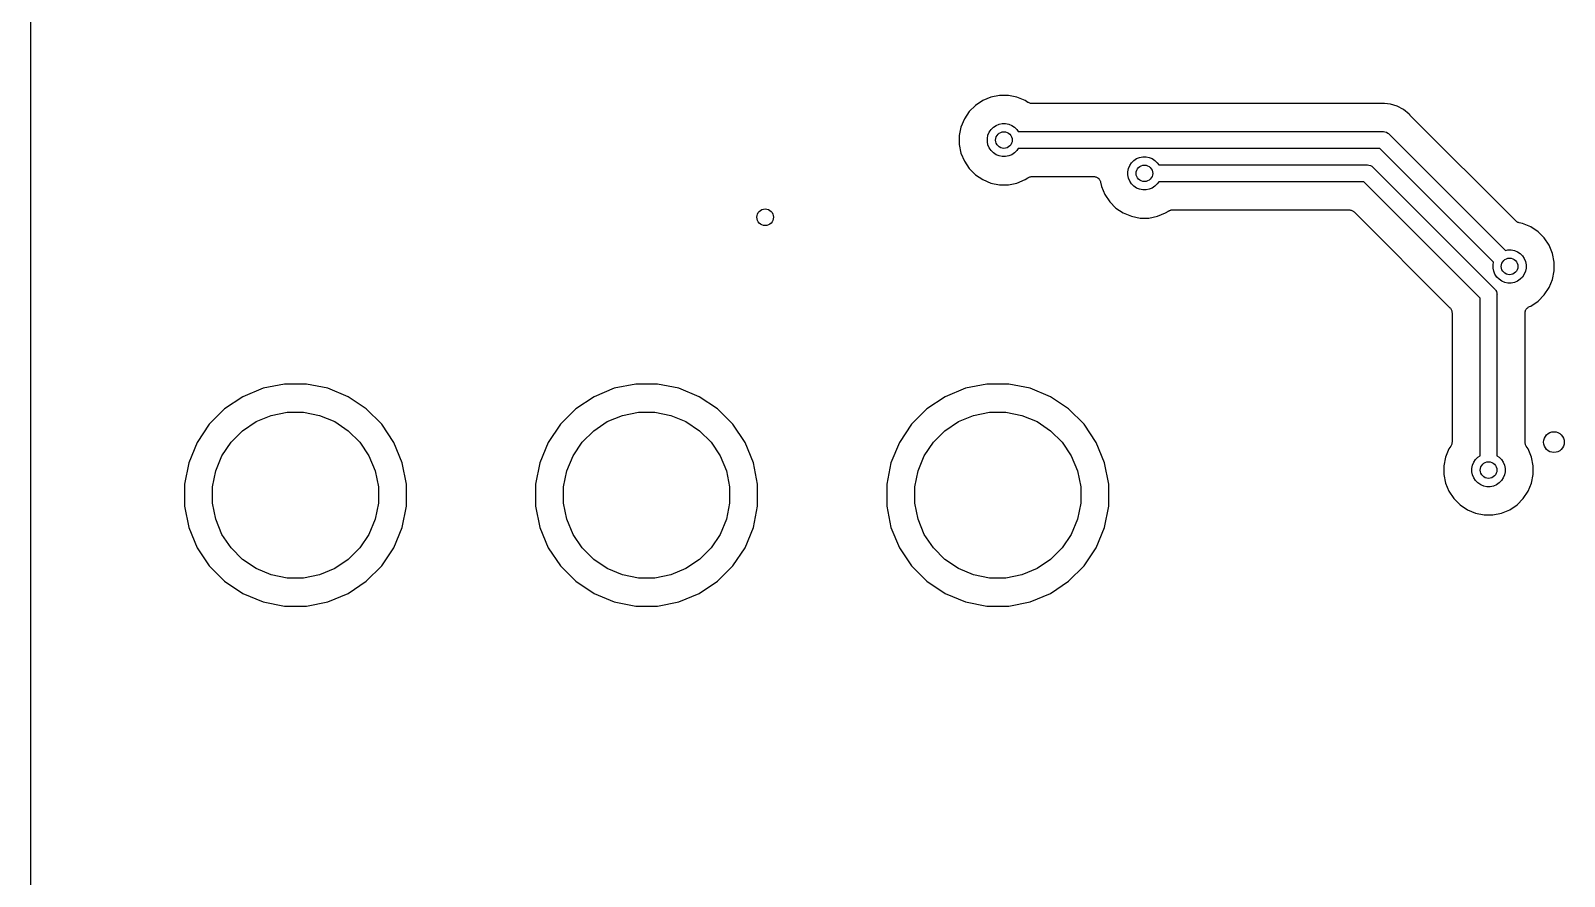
# Model space of a CAD drawing. Extents: x -66 to 211, y -177 to 13.
# Drawn here: x -14.94 to 12.8, y -63.28 to -47.99 of the extents above; entities that cross this region are included whole.
import ezdxf

# ---------------------------------------------------------------- set-up
doc = ezdxf.new("R2010")
doc.units = 0
doc.layers.add('BLACK', color=7, linetype='CONTINUOUS')

msp = doc.modelspace()

# ---------------------------------------------------------------- linework, layer by layer
at = {"layer": 'BLACK', "linetype": 'CONTINUOUS'}
for p, q in [((-14.9352, -130.289), (-14.9352, -13.0418)), ((2.14939, -49.3393), (2.03684, -49.4518)), ((2.28173, -49.2508), (2.14939, -49.3393)), ((2.42877, -49.1899), (2.28173, -49.2508)), ((2.58488, -49.1589), (2.42877, -49.1899)), ((2.74404, -49.1589), (2.58488, -49.1589)), ((2.90015, -49.1899), (2.74404, -49.1589)), ((3.04719, -49.2508), (2.90015, -49.1899)), ((3.09843, -49.2851), (3.04719, -49.2508)), ((3.10873, -49.2906), (3.09843, -49.2851)), ((3.11896, -49.2962), (3.10873, -49.2906)), ((3.11965, -49.2964), (3.11896, -49.2962)), ((3.12028, -49.2968), (3.11965, -49.2964)), ((3.13142, -49.3002), (3.12028, -49.2968)), ((3.14258, -49.3037), (3.13142, -49.3002)), ((3.1433, -49.3038), (3.14258, -49.3037)), ((3.14399, -49.304), (3.1433, -49.3038)), ((3.15559, -49.3052), (3.14399, -49.304)), ((3.16721, -49.3065), (3.15559, -49.3052)), ((3.16863, -49.3065), (3.16721, -49.3065)), ((3.16866, -49.3065), (3.16863, -49.3065)), ((3.16868, -49.3065), (3.16866, -49.3065)), ((3.16899, -49.3065), (3.16868, -49.3065)), ((9.4838, -49.3065), (3.16899, -49.3065)), ((9.48912, -49.306), (9.4838, -49.3065)), ((9.49448, -49.306), (9.48912, -49.306)), ((9.49625, -49.3059), (9.49448, -49.306)), ((9.52246, -49.3033), (9.49625, -49.3059)), ((9.54867, -49.3059), (9.52246, -49.3033)), ((9.54868, -49.3059), (9.54867, -49.3059)), ((9.65192, -49.316), (9.54868, -49.3059)), ((9.77641, -49.3538), (9.65192, -49.316)), ((9.89114, -49.4151), (9.77641, -49.3538)), ((1.94842, -49.5841), (1.88751, -49.7312)), ((2.03684, -49.4518), (1.94842, -49.5841)), ((9.99169, -49.4976), (9.89114, -49.4151)), ((10.0084, -49.518), (9.99169, -49.4976)), ((10.0122, -49.5218), (10.0084, -49.518)), ((10.0155, -49.526), (10.0122, -49.5218)), ((10.0168, -49.5273), (10.0155, -49.526)), ((11.9187, -51.4292), (10.0168, -49.5273)), ((1.88751, -49.7312), (1.85646, -49.8873)), ((1.85646, -49.8873), (1.85646, -50.0465)), ((2.36446, -49.9373), (2.37599, -49.8794)), ((2.37599, -49.8794), (2.3986, -49.8248)), ((2.3986, -49.8248), (2.43143, -49.7756)), ((2.43143, -49.7756), (2.47322, -49.7339)), ((2.47322, -49.7339), (2.52236, -49.701)), ((2.52236, -49.701), (2.57695, -49.6784)), ((2.57695, -49.6784), (2.63491, -49.6669)), ((2.63491, -49.6669), (2.69401, -49.6669)), ((2.69401, -49.6669), (2.75197, -49.6784)), ((2.75197, -49.6784), (2.80656, -49.701)), ((2.80656, -49.701), (2.8557, -49.7339)), ((2.8557, -49.7339), (2.89749, -49.7756)), ((2.89749, -49.7756), (2.92344, -49.8145)), ((2.92344, -49.8145), (9.51499, -49.8145)), ((9.51499, -49.8145), (9.52246, -49.8137)), ((9.52246, -49.8137), (9.52993, -49.8145)), ((9.52993, -49.8145), (9.52994, -49.8145)), ((9.52994, -49.8145), (9.55234, -49.8167)), ((9.55234, -49.8167), (9.58106, -49.8254)), ((9.58106, -49.8254), (9.60754, -49.8396)), ((9.60754, -49.8396), (9.6183, -49.8484)), ((9.6183, -49.8484), (9.63074, -49.8586)), ((9.63074, -49.8586), (9.63551, -49.8644)), ((9.63551, -49.8644), (11.7331, -51.962)), ((1.85646, -50.0465), (1.88751, -50.2026)), ((2.36446, -49.9964), (2.36446, -49.9373)), ((2.37599, -50.0544), (2.36446, -49.9964)), ((2.3986, -50.109), (2.37599, -50.0544)), ((2.43143, -50.1581), (2.3986, -50.109)), ((2.47322, -50.1999), (2.43143, -50.1581)), ((2.89749, -50.1581), (2.8557, -50.1999)), ((2.92344, -50.1193), (2.89749, -50.1581)), ((9.45933, -50.1193), (2.92344, -50.1193)), ((11.5176, -52.1775), (9.45933, -50.1193)), ((1.88751, -50.2026), (1.94842, -50.3496)), ((1.94842, -50.3496), (2.03684, -50.4819)), ((2.52236, -50.2327), (2.47322, -50.1999)), ((2.57695, -50.2554), (2.52236, -50.2327)), ((2.63491, -50.2669), (2.57695, -50.2554)), ((2.69401, -50.2669), (2.63491, -50.2669)), ((2.75197, -50.2554), (2.69401, -50.2669)), ((2.80656, -50.2327), (2.75197, -50.2554)), ((2.8557, -50.1999), (2.80656, -50.2327)), ((4.91599, -50.4818), (4.9386, -50.4272)), ((4.9386, -50.4272), (4.97143, -50.378)), ((4.97143, -50.378), (5.01322, -50.3363)), ((5.01322, -50.3363), (5.06236, -50.3034)), ((5.06236, -50.3034), (5.11695, -50.2808)), ((5.11695, -50.2808), (5.17491, -50.2693)), ((5.17491, -50.2693), (5.23401, -50.2693)), ((5.23401, -50.2693), (5.29197, -50.2808)), ((5.29197, -50.2808), (5.34656, -50.3034)), ((5.34656, -50.3034), (5.3957, -50.3363)), ((5.3957, -50.3363), (5.43749, -50.378)), ((5.43749, -50.378), (5.46344, -50.4169)), ((5.46344, -50.4169), (9.22583, -50.4169)), ((9.22583, -50.4169), (9.23331, -50.4161)), ((9.23331, -50.4161), (9.24078, -50.4169)), ((9.24078, -50.4169), (9.24079, -50.4169)), ((9.24079, -50.4169), (9.26318, -50.4191)), ((9.26318, -50.4191), (9.29191, -50.4278)), ((9.29191, -50.4278), (9.31619, -50.4408)), ((9.31619, -50.4408), (9.31838, -50.442)), ((9.31838, -50.442), (9.33546, -50.456)), ((9.33546, -50.456), (9.34159, -50.461)), ((9.34159, -50.461), (9.34636, -50.4668)), ((9.34636, -50.4668), (11.5299, -52.6504)), ((2.03684, -50.4819), (2.14939, -50.5945)), ((2.14939, -50.5945), (2.28173, -50.6829)), ((2.28173, -50.6829), (2.42877, -50.7438)), ((2.42877, -50.7438), (2.58488, -50.7749)), ((2.74404, -50.7749), (2.90015, -50.7438)), ((2.90015, -50.7438), (3.04719, -50.6829)), ((3.04719, -50.6829), (3.09843, -50.6487)), ((3.09843, -50.6487), (3.09869, -50.6485)), ((3.09869, -50.6485), (3.09871, -50.6485)), ((3.09871, -50.6485), (3.09872, -50.6485)), ((3.09872, -50.6485), (3.09991, -50.6477)), ((3.09991, -50.6477), (3.11031, -50.6423)), ((3.11031, -50.6423), (3.12059, -50.6369)), ((3.12059, -50.6369), (3.12128, -50.6367)), ((3.12128, -50.6367), (3.12193, -50.6363)), ((3.12193, -50.6363), (3.13316, -50.6331)), ((3.13316, -50.6331), (3.14432, -50.6297)), ((3.14432, -50.6297), (3.14504, -50.6296)), ((3.14504, -50.6296), (3.14574, -50.6294)), ((3.14574, -50.6294), (3.15738, -50.6284)), ((3.15738, -50.6284), (3.16899, -50.6273)), ((3.16899, -50.6273), (4.28794, -50.6273)), ((4.28794, -50.6273), (4.28868, -50.6273)), ((4.28868, -50.6273), (4.28872, -50.6273)), ((4.28872, -50.6273), (4.28875, -50.6273)), ((4.28875, -50.6273), (4.28971, -50.6273)), ((4.28971, -50.6273), (4.30152, -50.6286)), ((4.30152, -50.6286), (4.31337, -50.6299)), ((4.31337, -50.6299), (4.31385, -50.63)), ((4.31385, -50.63), (4.31435, -50.6301)), ((4.31435, -50.6301), (4.32568, -50.6337)), ((4.32568, -50.6337), (4.33705, -50.6372)), ((4.33705, -50.6372), (4.33749, -50.6374)), ((4.33749, -50.6374), (4.33797, -50.6375)), ((4.33797, -50.6375), (4.34837, -50.6433)), ((4.34837, -50.6433), (4.35886, -50.6489)), ((4.35886, -50.6489), (4.35925, -50.6492)), ((4.35925, -50.6492), (4.35969, -50.6495)), ((4.35969, -50.6495), (4.36876, -50.6571)), ((4.36876, -50.6571), (4.37798, -50.6647)), ((4.37798, -50.6647), (4.3783, -50.6651)), ((4.3783, -50.6651), (4.37868, -50.6654)), ((4.37868, -50.6654), (4.38612, -50.6747)), ((4.38612, -50.6747), (4.39366, -50.6839)), ((4.39366, -50.6839), (4.39389, -50.6843)), ((4.39389, -50.6843), (4.39421, -50.6847)), ((4.39421, -50.6847), (4.39974, -50.6953)), ((4.39974, -50.6953), (4.40531, -50.7058)), ((4.40531, -50.7058), (4.40546, -50.7063)), ((4.40546, -50.7063), (4.40569, -50.7067)), ((4.40569, -50.7067), (4.40904, -50.7181)), ((4.40904, -50.7181), (4.4125, -50.7295)), ((4.4125, -50.7295), (4.42751, -50.805)), ((4.90446, -50.5397), (4.91599, -50.4818)), ((4.90446, -50.5988), (4.90446, -50.5397)), ((4.91599, -50.6568), (4.90446, -50.5988)), ((4.9386, -50.7114), (4.91599, -50.6568)), ((4.97143, -50.7605), (4.9386, -50.7114)), ((5.46344, -50.7217), (5.43749, -50.7605)), ((9.17018, -50.7217), (5.46344, -50.7217)), ((11.2751, -52.8266), (9.17018, -50.7217)), ((2.58488, -50.7749), (2.74404, -50.7749)), ((4.42751, -50.805), (4.48842, -50.952)), ((4.48842, -50.952), (4.57684, -51.0843)), ((5.01322, -50.8023), (4.97143, -50.7605)), ((5.06236, -50.8351), (5.01322, -50.8023)), ((5.11695, -50.8578), (5.06236, -50.8351)), ((5.17491, -50.8693), (5.11695, -50.8578)), ((5.23401, -50.8693), (5.17491, -50.8693)), ((5.29197, -50.8578), (5.23401, -50.8693)), ((5.34656, -50.8351), (5.29197, -50.8578)), ((5.3957, -50.8023), (5.34656, -50.8351)), ((5.43749, -50.7605), (5.3957, -50.8023)), ((4.57684, -51.0843), (4.68939, -51.1969)), ((4.68939, -51.1969), (4.82173, -51.2853)), ((4.82173, -51.2853), (4.96877, -51.3462)), ((5.44015, -51.3462), (5.58719, -51.2853)), ((5.58719, -51.2853), (5.63843, -51.2511)), ((5.63843, -51.2511), (5.63869, -51.2509)), ((5.63869, -51.2509), (5.63871, -51.2509)), ((5.63871, -51.2509), (5.63872, -51.2509)), ((5.63872, -51.2509), (5.63991, -51.2501)), ((5.63991, -51.2501), (5.65031, -51.2447)), ((5.65031, -51.2447), (5.66059, -51.2393)), ((5.66059, -51.2393), (5.66128, -51.2391)), ((5.66128, -51.2391), (5.66193, -51.2387)), ((5.66193, -51.2387), (5.67316, -51.2355)), ((5.67316, -51.2355), (5.68432, -51.2321)), ((5.68432, -51.2321), (5.68504, -51.232)), ((5.68504, -51.232), (5.68574, -51.2318)), ((5.68574, -51.2318), (5.69738, -51.2308)), ((5.69738, -51.2308), (5.70899, -51.2297)), ((5.70899, -51.2297), (8.90716, -51.2297)), ((8.90716, -51.2297), (8.90758, -51.2297)), ((8.90758, -51.2297), (8.9076, -51.2297)), ((8.9076, -51.2297), (8.90762, -51.2297)), ((8.90762, -51.2297), (8.90893, -51.2297)), ((8.90893, -51.2297), (8.9206, -51.231)), ((8.9206, -51.231), (8.93226, -51.2322)), ((8.93226, -51.2322), (8.9329, -51.2324)), ((8.9329, -51.2324), (8.93356, -51.2325)), ((8.93356, -51.2325), (8.94478, -51.236)), ((8.94478, -51.236), (8.95596, -51.2394)), ((8.95596, -51.2394), (8.95655, -51.2397)), ((8.95655, -51.2397), (8.95719, -51.24)), ((8.95719, -51.24), (8.9675, -51.2456)), ((8.9675, -51.2456), (8.97781, -51.2511)), ((8.97781, -51.2511), (8.97832, -51.2516)), ((8.97832, -51.2516), (8.97891, -51.2519)), ((8.97891, -51.2519), (8.98787, -51.2594)), ((8.98787, -51.2594), (8.99696, -51.2669)), ((8.99696, -51.2669), (10.7299, -52.9998)), ((4.96877, -51.3462), (5.12488, -51.3773)), ((5.12488, -51.3773), (5.28404, -51.3773)), ((5.28404, -51.3773), (5.44015, -51.3462)), ((11.9277, -51.4366), (11.9187, -51.4292)), ((11.9366, -51.4441), (11.9277, -51.4366)), ((11.9373, -51.4444), (11.9366, -51.4441)), ((11.9378, -51.4449), (11.9373, -51.4444)), ((11.9481, -51.4504), (11.9378, -51.4449)), ((11.9583, -51.456), (11.9481, -51.4504)), ((11.959, -51.4563), (11.9583, -51.456)), ((11.9597, -51.4566), (11.959, -51.4563)), ((11.9708, -51.46), (11.9597, -51.4566)), ((11.982, -51.4636), (11.9708, -51.46)), ((11.9834, -51.4638), (11.982, -51.4636)), ((11.9837, -51.4639), (11.9834, -51.4638)), ((11.9834, -51.4638), (11.9834, -51.4638)), ((11.9834, -51.4638), (11.9834, -51.4638)), ((12.0441, -51.4759), (11.9837, -51.4639)), ((12.1912, -51.5368), (12.0441, -51.4759)), ((12.3235, -51.6253), (12.1912, -51.5368)), ((12.4361, -51.7378), (12.3235, -51.6253)), ((12.5245, -51.8701), (12.4361, -51.7378)), ((11.7331, -51.962), (11.7789, -51.9529)), ((11.7789, -51.9529), (11.838, -51.9529)), ((11.838, -51.9529), (11.896, -51.9644)), ((11.896, -51.9644), (11.9506, -51.987)), ((11.9506, -51.987), (11.9997, -52.0199)), ((11.9997, -52.0199), (12.0415, -52.0616)), ((12.0415, -52.0616), (12.0743, -52.1108)), ((12.0743, -52.1108), (12.0969, -52.1654)), ((12.5854, -52.0172), (12.5245, -51.8701)), ((12.6165, -52.1733), (12.5854, -52.0172)), ((11.5085, -52.2233), (11.5176, -52.1775)), ((11.5085, -52.2824), (11.5085, -52.2233)), ((11.52, -52.3404), (11.5085, -52.2824)), ((11.5426, -52.395), (11.52, -52.3404)), ((11.5754, -52.4441), (11.5426, -52.395)), ((12.0743, -52.395), (12.0415, -52.4441)), ((12.0969, -52.3404), (12.0743, -52.395)), ((12.0969, -52.1654), (12.1085, -52.2233)), ((12.1085, -52.2824), (12.0969, -52.3404)), ((12.1085, -52.2233), (12.1085, -52.2824)), ((12.5854, -52.4886), (12.6165, -52.3325)), ((12.6165, -52.3325), (12.6165, -52.1733)), ((11.5299, -52.6504), (11.5357, -52.6551)), ((11.5357, -52.6551), (11.5405, -52.661)), ((11.5405, -52.661), (11.5405, -52.661)), ((11.5405, -52.661), (11.5548, -52.6784)), ((11.5548, -52.6784), (11.5613, -52.6906)), ((11.5613, -52.6906), (11.5689, -52.7048)), ((11.6172, -52.4859), (11.5754, -52.4441)), ((11.6664, -52.5187), (11.6172, -52.4859)), ((11.721, -52.5414), (11.6664, -52.5187)), ((11.7789, -52.5529), (11.721, -52.5414)), ((11.838, -52.5529), (11.7789, -52.5529)), ((11.896, -52.5414), (11.838, -52.5529)), ((11.9506, -52.5187), (11.896, -52.5414)), ((11.9997, -52.4859), (11.9506, -52.5187)), ((12.0415, -52.4441), (11.9997, -52.4859)), ((12.4361, -52.768), (12.5245, -52.6356)), ((12.5245, -52.6356), (12.5854, -52.4886)), ((11.2751, -55.6769), (11.2751, -52.8266)), ((11.5689, -52.7048), (11.5777, -52.7336)), ((11.5777, -52.7336), (11.5799, -52.7559)), ((11.5799, -52.7559), (11.5799, -52.756)), ((11.5799, -52.756), (11.5806, -52.7634)), ((11.5806, -52.7634), (11.5799, -52.7709)), ((11.5799, -52.7709), (11.5799, -55.6769)), ((12.1663, -52.9792), (12.1912, -52.9689)), ((12.1912, -52.9689), (12.3235, -52.8805)), ((12.3235, -52.8805), (12.4361, -52.768)), ((10.7299, -52.9998), (10.7302, -53.0001)), ((10.7302, -53.0001), (10.7302, -53.0001)), ((10.7302, -53.0001), (10.7302, -53.0001)), ((10.7302, -53.0001), (10.7311, -53.001)), ((10.7311, -53.001), (10.7384, -53.0102)), ((10.7384, -53.0102), (10.7458, -53.0193)), ((10.7458, -53.0193), (10.7462, -53.0199)), ((10.7462, -53.0199), (10.7466, -53.0204)), ((10.7466, -53.0204), (10.752, -53.0309)), ((10.752, -53.0309), (10.7575, -53.0412)), ((10.7575, -53.0412), (10.7577, -53.0418)), ((10.7577, -53.0418), (10.758, -53.0424)), ((10.758, -53.0424), (10.7613, -53.0537)), ((10.7613, -53.0537), (10.7646, -53.0649)), ((10.7646, -53.0649), (10.7647, -53.0656)), ((10.7647, -53.0656), (10.7649, -53.0662)), ((10.7649, -53.0662), (10.7659, -53.0779)), ((10.7659, -53.0779), (10.7671, -53.0896)), ((10.7671, -53.0896), (10.7671, -55.4313)), ((12.0879, -53.0948), (12.0892, -53.083)), ((12.0879, -53.0959), (12.0879, -53.0948)), ((12.0879, -53.0966), (12.0879, -53.0959)), ((12.0879, -53.0959), (12.0879, -53.0959)), ((12.0879, -53.0959), (12.0879, -53.0959)), ((12.0879, -55.4314), (12.0879, -53.0966)), ((12.0892, -53.083), (12.0904, -53.0713)), ((12.0904, -53.0713), (12.0906, -53.0707)), ((12.0906, -53.0702), (12.0942, -53.0588)), ((12.0906, -53.0707), (12.0906, -53.0702)), ((12.0942, -53.0588), (12.0977, -53.0476)), ((12.0977, -53.0476), (12.098, -53.0471)), ((12.098, -53.0471), (12.0981, -53.0465)), ((12.0981, -53.0465), (12.1038, -53.0362)), ((12.1038, -53.0362), (12.1094, -53.0257)), ((12.1094, -53.0257), (12.1098, -53.0253)), ((12.1098, -53.0253), (12.1101, -53.0248)), ((12.1101, -53.0248), (12.1177, -53.0157)), ((12.1177, -53.0157), (12.1252, -53.0066)), ((12.1252, -53.0066), (12.1256, -53.0063)), ((12.1256, -53.0063), (12.126, -53.0058)), ((12.126, -53.0058), (12.1353, -52.9984)), ((12.1353, -52.9984), (12.1444, -52.9909)), ((12.1444, -52.9909), (12.1449, -52.9907)), ((12.1449, -52.9907), (12.1453, -52.9903)), ((12.1453, -52.9903), (12.1558, -52.9848)), ((12.1558, -52.9848), (12.1663, -52.9792)), ((-11.0984, -54.6085), (-11.4273, -54.8283)), ((-10.733, -54.4572), (-11.0984, -54.6085)), ((-10.3451, -54.38), (-10.733, -54.4572)), ((-9.94953, -54.38), (-10.3451, -54.38)), ((-9.56159, -54.4572), (-9.94953, -54.38)), ((-9.19615, -54.6085), (-9.56159, -54.4572)), ((-8.86728, -54.8283), (-9.19615, -54.6085)), ((-4.74845, -54.6085), (-5.07733, -54.8283)), ((-4.38301, -54.4572), (-4.74845, -54.6085)), ((-3.99507, -54.38), (-4.38301, -54.4572)), ((-3.59953, -54.38), (-3.99507, -54.38)), ((-3.21159, -54.4572), (-3.59953, -54.38)), ((-2.84615, -54.6085), (-3.21159, -54.4572)), ((-2.51728, -54.8283), (-2.84615, -54.6085)), ((1.60155, -54.6085), (1.27267, -54.8283)), ((1.96699, -54.4572), (1.60155, -54.6085)), ((2.35493, -54.38), (1.96699, -54.4572)), ((2.75047, -54.38), (2.35493, -54.38)), ((3.13841, -54.4572), (2.75047, -54.38)), ((3.50385, -54.6085), (3.13841, -54.4572)), ((3.83272, -54.8283), (3.50385, -54.6085)), ((-11.4273, -54.8283), (-11.707, -55.108)), ((-10.5848, -54.9456), (-10.295, -54.888)), ((-10.295, -54.888), (-9.99956, -54.888)), ((-9.99956, -54.888), (-9.70977, -54.9456)), ((-8.58758, -55.108), (-8.86728, -54.8283)), ((-5.07733, -54.8283), (-5.35702, -55.108)), ((-4.23483, -54.9456), (-3.94504, -54.888)), ((-3.94504, -54.888), (-3.64956, -54.888)), ((-3.64956, -54.888), (-3.35977, -54.9456)), ((-2.23758, -55.108), (-2.51728, -54.8283)), ((1.27267, -54.8283), (0.99298, -55.108)), ((2.11517, -54.9456), (2.40496, -54.888)), ((2.40496, -54.888), (2.70044, -54.888)), ((2.70044, -54.888), (2.99023, -54.9456)), ((4.11241, -55.108), (3.83272, -54.8283)), ((-11.707, -55.108), (-11.9268, -55.4369)), ((-11.1035, -55.2229), (-10.8578, -55.0587)), ((-10.8578, -55.0587), (-10.5848, -54.9456)), ((-9.70977, -54.9456), (-9.43678, -55.0587)), ((-9.43678, -55.0587), (-9.19111, -55.2229)), ((-8.36783, -55.4369), (-8.58758, -55.108)), ((-5.35702, -55.108), (-5.57676, -55.4369)), ((-4.75349, -55.2229), (-4.50782, -55.0587)), ((-4.50782, -55.0587), (-4.23483, -54.9456)), ((-3.35977, -54.9456), (-3.08678, -55.0587)), ((-3.08678, -55.0587), (-2.84111, -55.2229)), ((-2.01783, -55.4369), (-2.23758, -55.108)), ((0.99298, -55.108), (0.77324, -55.4369)), ((1.59651, -55.2229), (1.84218, -55.0587)), ((1.84218, -55.0587), (2.11517, -54.9456)), ((2.99023, -54.9456), (3.26322, -55.0587)), ((3.26322, -55.0587), (3.50889, -55.2229)), ((4.33216, -55.4369), (4.11241, -55.108)), ((-11.9268, -55.4369), (-12.0781, -55.8023)), ((-11.4766, -55.6775), (-11.3124, -55.4318)), ((-11.3124, -55.4318), (-11.1035, -55.2229)), ((-9.19111, -55.2229), (-8.98217, -55.4318)), ((-8.98217, -55.4318), (-8.81802, -55.6775)), ((-8.21647, -55.8023), (-8.36783, -55.4369)), ((-5.57676, -55.4369), (-5.72813, -55.8023)), ((-5.12658, -55.6775), (-4.96243, -55.4318)), ((-4.96243, -55.4318), (-4.75349, -55.2229)), ((-2.84111, -55.2229), (-2.63217, -55.4318)), ((-2.63217, -55.4318), (-2.46802, -55.6775)), ((-1.86647, -55.8023), (-2.01783, -55.4369)), ((0.77324, -55.4369), (0.62187, -55.8023)), ((1.22342, -55.6775), (1.38757, -55.4318)), ((1.38757, -55.4318), (1.59651, -55.2229)), ((3.50889, -55.2229), (3.71783, -55.4318)), ((3.71783, -55.4318), (3.88198, -55.6775)), ((4.48353, -55.8023), (4.33216, -55.4369)), ((10.7643, -55.4578), (10.7607, -55.4689)), ((10.7644, -55.457), (10.7643, -55.4578)), ((10.7646, -55.4563), (10.7644, -55.457)), ((10.7657, -55.4448), (10.7646, -55.4563)), ((10.767, -55.4331), (10.7657, -55.4448)), ((10.7671, -55.4317), (10.767, -55.4331)), ((10.7671, -55.4313), (10.7671, -55.4317)), ((10.7671, -55.4317), (10.7671, -55.4317)), ((10.7671, -55.4317), (10.7671, -55.4317)), ((12.089, -55.443), (12.0879, -55.4314)), ((12.09, -55.4546), (12.089, -55.443)), ((12.0902, -55.4553), (12.09, -55.4546)), ((12.0903, -55.456), (12.0902, -55.4553)), ((12.0936, -55.4672), (12.0903, -55.456)), ((-11.5897, -55.9505), (-11.4766, -55.6775)), ((-8.81802, -55.6775), (-8.70494, -55.9505)), ((-5.23966, -55.9505), (-5.12658, -55.6775)), ((-2.46802, -55.6775), (-2.35494, -55.9505)), ((1.11034, -55.9505), (1.22342, -55.6775)), ((3.88198, -55.6775), (3.99506, -55.9505)), ((10.6505, -55.7002), (10.6195, -55.8563)), ((10.7114, -55.5531), (10.6505, -55.7002)), ((10.7457, -55.5019), (10.7114, -55.5531)), ((10.7512, -55.4916), (10.7457, -55.5019)), ((10.7568, -55.4814), (10.7512, -55.4916)), ((10.757, -55.4807), (10.7568, -55.4814)), ((10.7574, -55.4801), (10.757, -55.4807)), ((10.7607, -55.4689), (10.7574, -55.4801)), ((11.1944, -55.7446), (11.2362, -55.7029)), ((11.2362, -55.7029), (11.2751, -55.6769)), ((11.5799, -55.6769), (11.6187, -55.7029)), ((11.6187, -55.7029), (11.6605, -55.7446)), ((12.0969, -55.4784), (12.0936, -55.4672)), ((12.0972, -55.4791), (12.0969, -55.4784)), ((12.0974, -55.4797), (12.0972, -55.4791)), ((12.1029, -55.49), (12.0974, -55.4797)), ((12.1083, -55.5004), (12.1029, -55.49)), ((12.1091, -55.5016), (12.1083, -55.5004)), ((12.1093, -55.5019), (12.1091, -55.5016)), ((12.1091, -55.5016), (12.1091, -55.5016)), ((12.1091, -55.5016), (12.1091, -55.5016)), ((12.1435, -55.5531), (12.1093, -55.5019)), ((12.2044, -55.7002), (12.1435, -55.5531)), ((12.2355, -55.8563), (12.2044, -55.7002)), ((-12.0781, -55.8023), (-12.1553, -56.1902)), ((-11.6473, -56.2403), (-11.5897, -55.9505)), ((-8.70494, -55.9505), (-8.6473, -56.2403)), ((-8.1393, -56.1902), (-8.21647, -55.8023)), ((-5.72813, -55.8023), (-5.8053, -56.1902)), ((-5.2973, -56.2403), (-5.23966, -55.9505)), ((-2.35494, -55.9505), (-2.2973, -56.2403)), ((-1.7893, -56.1902), (-1.86647, -55.8023)), ((0.62187, -55.8023), (0.5447, -56.1902)), ((1.0527, -56.2403), (1.11034, -55.9505)), ((3.99506, -55.9505), (4.0527, -56.2403)), ((4.5607, -56.1902), (4.48353, -55.8023)), ((10.6195, -55.8563), (10.6195, -56.0155)), ((10.6195, -56.0155), (10.6505, -56.1716)), ((11.1275, -55.9063), (11.139, -55.8484)), ((11.1275, -55.9654), (11.1275, -55.9063)), ((11.139, -56.0234), (11.1275, -55.9654)), ((11.139, -55.8484), (11.1616, -55.7938)), ((11.1616, -55.7938), (11.1944, -55.7446)), ((11.6605, -55.7446), (11.6933, -55.7938)), ((11.6933, -55.7938), (11.7159, -55.8484)), ((11.7159, -55.8484), (11.7275, -55.9063)), ((11.7275, -55.9654), (11.7159, -56.0234)), ((11.7275, -55.9063), (11.7275, -55.9654)), ((12.2044, -56.1716), (12.2355, -56.0155)), ((12.2355, -56.0155), (12.2355, -55.8563)), ((-12.1553, -56.1902), (-12.1553, -56.5858)), ((-11.6473, -56.5357), (-11.6473, -56.2403)), ((-8.6473, -56.2403), (-8.6473, -56.5357)), ((-8.1393, -56.5858), (-8.1393, -56.1902)), ((-5.8053, -56.1902), (-5.8053, -56.5858)), ((-5.2973, -56.5357), (-5.2973, -56.2403)), ((-2.2973, -56.2403), (-2.2973, -56.5357)), ((-1.7893, -56.5858), (-1.7893, -56.1902)), ((0.5447, -56.1902), (0.5447, -56.5858)), ((1.0527, -56.5357), (1.0527, -56.2403)), ((4.0527, -56.2403), (4.0527, -56.5357)), ((4.5607, -56.5858), (4.5607, -56.1902)), ((10.6505, -56.1716), (10.7114, -56.3186)), ((11.1616, -56.078), (11.139, -56.0234)), ((11.1944, -56.1271), (11.1616, -56.078)), ((11.2362, -56.1689), (11.1944, -56.1271)), ((11.2854, -56.2017), (11.2362, -56.1689)), ((11.34, -56.2244), (11.2854, -56.2017)), ((11.3979, -56.2359), (11.34, -56.2244)), ((11.457, -56.2359), (11.3979, -56.2359)), ((11.515, -56.2244), (11.457, -56.2359)), ((11.5696, -56.2017), (11.515, -56.2244)), ((11.6187, -56.1689), (11.5696, -56.2017)), ((11.6605, -56.1271), (11.6187, -56.1689)), ((11.6933, -56.078), (11.6605, -56.1271)), ((11.7159, -56.0234), (11.6933, -56.078)), ((12.1435, -56.3186), (12.2044, -56.1716)), ((-11.5897, -56.8255), (-11.6473, -56.5357)), ((-8.6473, -56.5357), (-8.70494, -56.8255)), ((-5.23966, -56.8255), (-5.2973, -56.5357)), ((-2.2973, -56.5357), (-2.35494, -56.8255)), ((1.11034, -56.8255), (1.0527, -56.5357)), ((4.0527, -56.5357), (3.99506, -56.8255)), ((10.7114, -56.3186), (10.7998, -56.4509)), ((10.7998, -56.4509), (10.9124, -56.5635)), ((10.9124, -56.5635), (11.0447, -56.6519)), ((11.8102, -56.6519), (11.9425, -56.5635)), ((11.9425, -56.5635), (12.0551, -56.451)), ((12.0551, -56.451), (12.1435, -56.3186)), ((-12.1553, -56.5858), (-12.0781, -56.9737)), ((-11.4766, -57.0985), (-11.5897, -56.8255)), ((-8.70494, -56.8255), (-8.81802, -57.0985)), ((-8.21647, -56.9737), (-8.1393, -56.5858)), ((-5.8053, -56.5858), (-5.72813, -56.9737)), ((-5.12658, -57.0985), (-5.23966, -56.8255)), ((-2.35494, -56.8255), (-2.46802, -57.0985)), ((-1.86647, -56.9737), (-1.7893, -56.5858)), ((0.5447, -56.5858), (0.62187, -56.9737)), ((1.22342, -57.0985), (1.11034, -56.8255)), ((3.99506, -56.8255), (3.88198, -57.0985)), ((4.48353, -56.9737), (4.5607, -56.5858)), ((11.0447, -56.6519), (11.1918, -56.7128)), ((11.1918, -56.7128), (11.3479, -56.7439)), ((11.3479, -56.7439), (11.507, -56.7439)), ((11.507, -56.7439), (11.6631, -56.7128)), ((11.6631, -56.7128), (11.8102, -56.6519)), ((-12.0781, -56.9737), (-11.9268, -57.3391)), ((-11.3124, -57.3442), (-11.4766, -57.0985)), ((-8.81802, -57.0985), (-8.98217, -57.3442)), ((-8.36783, -57.3391), (-8.21647, -56.9737)), ((-5.72813, -56.9737), (-5.57676, -57.3391)), ((-4.96243, -57.3442), (-5.12658, -57.0985)), ((-2.46802, -57.0985), (-2.63217, -57.3442)), ((-2.01783, -57.3391), (-1.86647, -56.9737)), ((0.62187, -56.9737), (0.77324, -57.3391)), ((1.38757, -57.3442), (1.22342, -57.0985)), ((3.88198, -57.0985), (3.71783, -57.3442)), ((4.33216, -57.3391), (4.48353, -56.9737)), ((-11.9268, -57.3391), (-11.707, -57.668)), ((-11.1035, -57.5531), (-11.3124, -57.3442)), ((-8.98217, -57.3442), (-9.19111, -57.5531)), ((-8.58758, -57.668), (-8.36783, -57.3391)), ((-5.57676, -57.3391), (-5.35702, -57.668)), ((-4.75349, -57.5531), (-4.96243, -57.3442)), ((-2.63217, -57.3442), (-2.84111, -57.5531)), ((-2.23758, -57.668), (-2.01783, -57.3391)), ((0.77324, -57.3391), (0.99298, -57.668)), ((1.59651, -57.5531), (1.38757, -57.3442)), ((3.71783, -57.3442), (3.50889, -57.5531)), ((4.11241, -57.668), (4.33216, -57.3391)), ((-11.707, -57.668), (-11.4273, -57.9477)), ((-10.8578, -57.7173), (-11.1035, -57.5531)), ((-9.19111, -57.5531), (-9.43678, -57.7173)), ((-8.86728, -57.9477), (-8.58758, -57.668)), ((-5.35702, -57.668), (-5.07733, -57.9477)), ((-4.50782, -57.7173), (-4.75349, -57.5531)), ((-2.84111, -57.5531), (-3.08678, -57.7173)), ((-2.51728, -57.9477), (-2.23758, -57.668)), ((0.99298, -57.668), (1.27267, -57.9477)), ((1.84218, -57.7173), (1.59651, -57.5531)), ((3.50889, -57.5531), (3.26322, -57.7173)), ((3.83272, -57.9477), (4.11241, -57.668)), ((-11.4273, -57.9477), (-11.0984, -58.1675)), ((-10.5848, -57.8304), (-10.8578, -57.7173)), ((-10.295, -57.888), (-10.5848, -57.8304)), ((-9.99956, -57.888), (-10.295, -57.888)), ((-9.70977, -57.8304), (-9.99956, -57.888)), ((-9.43678, -57.7173), (-9.70977, -57.8304)), ((-9.19615, -58.1675), (-8.86728, -57.9477)), ((-5.07733, -57.9477), (-4.74845, -58.1675)), ((-4.23483, -57.8304), (-4.50782, -57.7173)), ((-3.94504, -57.888), (-4.23483, -57.8304)), ((-3.64956, -57.888), (-3.94504, -57.888)), ((-3.35977, -57.8304), (-3.64956, -57.888)), ((-3.08678, -57.7173), (-3.35977, -57.8304)), ((-2.84615, -58.1675), (-2.51728, -57.9477)), ((1.27267, -57.9477), (1.60155, -58.1675)), ((2.11517, -57.8304), (1.84218, -57.7173)), ((2.40496, -57.888), (2.11517, -57.8304)), ((2.70044, -57.888), (2.40496, -57.888)), ((2.99023, -57.8304), (2.70044, -57.888)), ((3.26322, -57.7173), (2.99023, -57.8304)), ((3.50385, -58.1675), (3.83272, -57.9477)), ((-11.0984, -58.1675), (-10.733, -58.3188)), ((-9.56159, -58.3188), (-9.19615, -58.1675)), ((-4.74845, -58.1675), (-4.38301, -58.3188)), ((-3.21159, -58.3188), (-2.84615, -58.1675)), ((1.60155, -58.1675), (1.96699, -58.3188)), ((3.13841, -58.3188), (3.50385, -58.1675)), ((-10.733, -58.3188), (-10.3451, -58.396)), ((-10.3451, -58.396), (-9.94953, -58.396)), ((-9.94953, -58.396), (-9.56159, -58.3188)), ((-4.38301, -58.3188), (-3.99507, -58.396)), ((-3.99507, -58.396), (-3.59953, -58.396)), ((-3.59953, -58.396), (-3.21159, -58.3188)), ((1.96699, -58.3188), (2.35493, -58.396)), ((2.35493, -58.396), (2.75047, -58.396)), ((2.75047, -58.396), (3.13841, -58.3188))]:
    msp.add_line(p, q, dxfattribs=at)
at = {"layer": 'BLACK'}
for centre, radius in [((2.66446, -49.9669), 0.15), ((5.20446, -50.5693), 0.15), ((-1.65354, -51.3639), 0.15), ((11.8085, -52.2529), 0.15), ((12.6102, -55.4304), 0.1875), ((11.4275, -55.9359), 0.15)]:
    msp.add_circle(centre, radius, dxfattribs=at)

doc.saveas('drawing.dxf')
